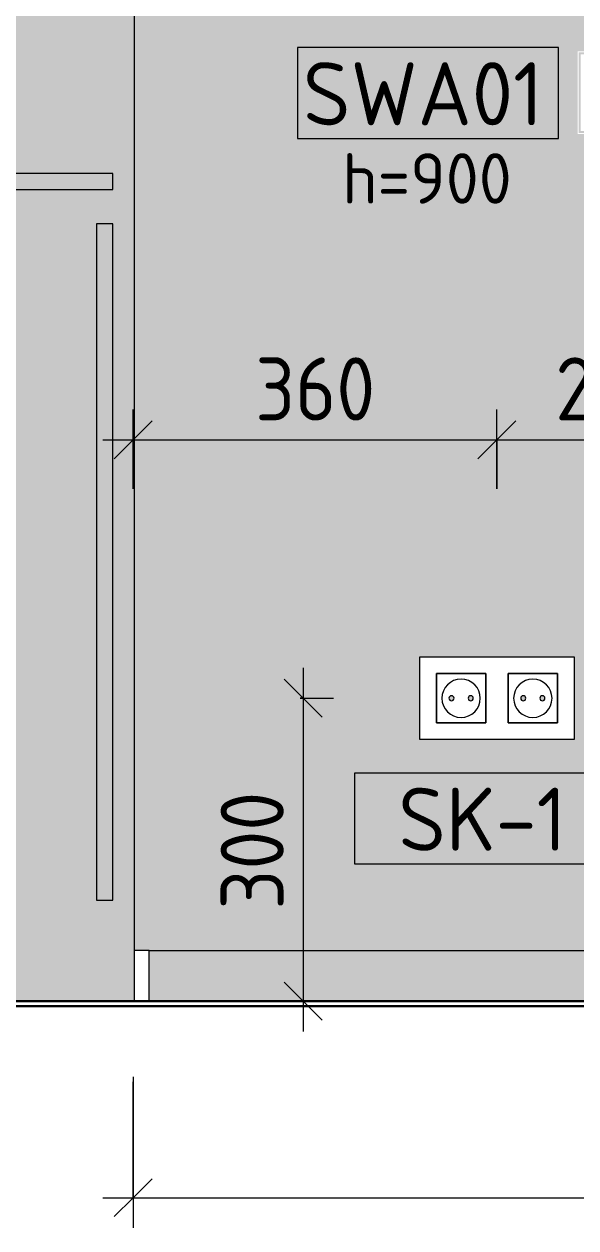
# Model space of a CAD drawing. Header units: millimetres. Extents: x 10406 to 76706, y -2377 to 12445.
# Drawn here: x 69408 to 69955, y 8175 to 9368 of the extents above; entities that cross this region are included whole.
import ezdxf

# ---------------------------------------------------------------- set-up
doc = ezdxf.new("R2010")
doc.units = ezdxf.units.MM
for name, color, linetype, lineweight in [('A-ANNO-DIMS', 7, 'Continuous', 9), ('A-ANNO-DIMS-25', 7, 'Continuous', 9), ('A-GENM', 7, 'Continuous', 9), ('A-WALL-PATT', 7, 'Continuous', 9), ('E-ELEC-EQPM', 7, 'Continuous', 9), ('E-ELEC-FIXT-IDEN', 7, 'Continuous', 9), ('I-WALL', 7, 'Continuous', 9), ('Знаки', 7, 'Continuous', 9), ('Знаки-1', 7, 'Continuous', 18), ('Электрические приборы', 7, 'Continuous', 9)]:
    doc.layers.add(name, color=color, linetype=linetype, lineweight=lineweight)
doc.layers.add('A-FLOR-FNSH-2', color=7, linetype='Continuous', lineweight=30, true_color=0x3c3c3c)
doc.layers.add('Розетки', color=7, linetype='Continuous', lineweight=9, true_color=0xff1e23)
doc.styles.add('GOST Common_1', font='GOST_Common.ttf', dxfattribs={"height": 50})
doc.styles.add('GOST Common_3', font='GOST_Common.ttf', dxfattribs={"height": 62.5})
doc.styles.add('ISOCPEUR_2', font='isocpeur.ttf', dxfattribs={"width": 0.9, "height": 62.5})
doc.dimstyles.new('ISO-2_5_0_9К_БОЛЬШОЙ_1', dxfattribs={"dimscale": 304.8, "dimtxt": 62.248823, "dimasz": 0.123031, "dimexe": 0.098425, "dimexo": 0.246063, "dimgap": 0, "dimtad": 1, "dimdec": 0, "dimrnd": 10, "dimzin": 0, "dimdsep": 46, "dimtxsty": 'ISOCPEUR_2', "dimblk1": 'OBLIQUE', "dimblk2": 'OBLIQUE', "dimsah": 1, "dimcen": 0.09, "dimdle": 0.098425, "dimazin": 0, "dimtfac": 1, "dimtdec": 4, "dimtix": 1, "dimtmove": 0, "dimatfit": 3, "dimfxl": 1, "dimtvp": 1, "dimtolj": 1, "dimtzin": 0, "dimarcsym": 2})

# ---------------------------------------------------------------- blocks, each defined once
blk = doc.blocks.new('Плинтус - Плинтус темный _ст_школа_-32861806-Развертка 3_02-4')
at = {"layer": 'A-GENM'}
h = blk.add_hatch(color=256, dxfattribs=at)
h.paths.add_polyline_path([(5600, 8400), (5600, 8450), (5509, 8450), (5509, 8400), (5562.6, 8400)])
h.paths.add_polyline_path([(7263.9, 8400), (7263.9, 8450), (7200, 8450), (7200, 8400), (7263.5, 8400)])
h.paths.add_polyline_path([(970, 8400), (970, 8450), (536, 8450), (536, 8400), (574.5, 8400)])
for p, q in [((536, 8450), (970, 8450)), ((970, 8400), (574.5, 8400))]:
    blk.add_line(p, q, dxfattribs=at)
blk = doc.blocks.new('Плинтус - Плинтус темный _ст_школа_-32862329-Развертка 3_02-4')
at = {"layer": 'A-GENM'}
for p, q in [((536, 8450), (521, 8450)), ((536, 8400), (536, 8450))]:
    blk.add_line(p, q, dxfattribs=at)
blk = doc.blocks.new('Роз - p220-25282436-Развертка 3_02-4')
at = {"layer": 'Розетки'}
for p, q in [((820.2, 8724.5), (869.2, 8724.5)), ((820.2, 8675.5), (820.2, 8724.5)), ((869.2, 8724.5), (869.2, 8675.5)), ((869.2, 8675.5), (820.2, 8675.5))]:
    blk.add_line(p, q, dxfattribs=at)
for centre, radius, start, end in [((844.7, 8700), 19, 0, 180), ((844.7, 8700), 19, 180, 360), ((835.2, 8700), 2.5, 0, 180), ((835.2, 8700), 2.5, 180, 0), ((854.2, 8700), 2.5, 0, 180), ((854.2, 8700), 2.5, 180, 0)]:
    blk.add_arc(centre, radius, start, end, dxfattribs=at)
blk = doc.blocks.new('Рамки - Рамка х2-25282439-Развертка 3_02-4')
at = {"layer": 'E-ELEC-EQPM'}
for p, q in [((803.7, 8741), (956.7, 8741)), ((803.7, 8659), (803.7, 8741)), ((956.7, 8741), (956.7, 8659)), ((820.2, 8724.5), (820.2, 8675.5)), ((869.2, 8724.5), (820.2, 8724.5)), ((869.2, 8675.5), (869.2, 8724.5)), ((891.2, 8724.5), (891.2, 8675.5)), ((940.2, 8724.5), (891.2, 8724.5)), ((940.2, 8675.5), (940.2, 8724.5)), ((820.2, 8675.5), (869.2, 8675.5)), ((891.2, 8675.5), (940.2, 8675.5)), ((956.7, 8659), (803.7, 8659))]:
    blk.add_line(p, q, dxfattribs=at)
blk = doc.blocks.new('Зашивка радиатора_ с перфорацией М5 - Зашивка радиатора_ с перфорацией М5-30945411-Развертка 3_02-4')
at = {"layer": 'Знаки'}
h = blk.add_hatch(color=256, dxfattribs=at)
h.paths.add_polyline_path([(99.4, 9204), (100, 9204), (100, 9220), (99.4, 9220)])
h.paths.add_polyline_path([(140, 9204), (499.9, 9204), (499.9, 9220), (140, 9220)])
blk.add_hatch(color=256, dxfattribs=at).paths.add_polyline_path([(483.9, 8500), (499.9, 8500), (499.9, 9170), (483.9, 9170), (483.9, 8516.1)])
at = {"layer": 'Знаки-1'}
for p, q in [((499.9, 9220), (99.4, 9220)), ((499.9, 9204), (499.9, 9220)), ((99.4, 9204), (499.9, 9204)), ((499.9, 9170), (483.9, 9170)), ((483.9, 9170), (483.9, 8500)), ((499.9, 8500), (499.9, 9170)), ((483.9, 8500), (499.9, 8500))]:
    blk.add_line(p, q, dxfattribs=at)
blk = doc.blocks.new('DIMBLOCK78-Развертка 3_02-4')
at = {"layer": 'A-ANNO-DIMS-25'}
for p, q in [((69516.4, 8325), (69516.4, 8175.2)), ((69516.4, 8205.2), (69516.4, 8319.9)), ((76276.4, 8325), (76276.4, 8175.2)), ((76276.4, 8205.2), (76276.4, 8319.9)), ((69486.4, 8205.2), (76276.4, 8205.2))]:
    blk.add_line(p, q, dxfattribs=at)
at = {"layer": 'A-ANNO-DIMS-25', "lineweight": 20}
for p, q in [((69516.4, 8205.2), (69535.2, 8224)), ((76276.4, 8205.2), (76295.2, 8224)), ((69516.4, 8205.2), (69497.7, 8186.5)), ((76276.4, 8205.2), (76257.7, 8186.5))]:
    blk.add_line(p, q, dxfattribs=at)
at = {"layer": 'A-ANNO-DIMS-25', "color": 0, "insert": (72817.4, 8286.9), "char_height": 62.5, "width": 189.619, "attachment_point": 1, "line_spacing_factor": 1.149209, "style": 'ISOCPEUR_2'}
blk.add_mtext('6760', dxfattribs=at)
blk = doc.blocks.new('_Oblique')
at = {"color": 0, "linetype": 'ByBlock', "lineweight": -2}
blk.add_line((-0.5, -0.5), (0.5, 0.5), dxfattribs=at)
blk = doc.blocks.new('М_силовых электроприборов_РАЗВЕРТКИ - Типоразмер_примечание-27444908-Развертка 3_02-4')
at = {"layer": 'E-ELEC-FIXT-IDEN'}
for p, q in [((997.5, 8625.9), (739.2, 8625.9)), ((739.2, 8625.9), (739.2, 8535.9)), ((997.5, 8535.9), (997.5, 8625.9)), ((739.2, 8535.9), (997.5, 8535.9))]:
    blk.add_line(p, q, dxfattribs=at)
blk = doc.blocks.new('DIMBLOCK83-Развертка 3_02-4')
at = {"layer": 'A-ANNO-DIMS-25'}
for p, q in [((69516.4, 8907.5), (69516.4, 8986)), ((69876.6, 8907.5), (69876.6, 8986)), ((69486.4, 8956), (69876.6, 8956)), ((69516.4, 8956), (69516.4, 8907.5)), ((69876.6, 8956), (69876.6, 8907.5))]:
    blk.add_line(p, q, dxfattribs=at)
at = {"layer": 'A-ANNO-DIMS-25', "lineweight": 20}
for p, q in [((69516.4, 8956), (69535.2, 8974.8)), ((69876.6, 8956), (69895.3, 8974.8)), ((69516.4, 8956), (69497.7, 8937.3)), ((69876.6, 8956), (69857.8, 8937.3))]:
    blk.add_line(p, q, dxfattribs=at)
at = {"layer": 'A-ANNO-DIMS-25', "color": 0, "insert": (69637.2, 9037.7), "char_height": 62.5, "width": 142.215, "attachment_point": 1, "line_spacing_factor": 1.149209, "style": 'ISOCPEUR_2'}
blk.add_mtext('360', dxfattribs=at)
blk = doc.blocks.new('DIMBLOCK84-Развертка 3_02-4')
at = {"layer": 'A-ANNO-DIMS-25'}
for p, q in [((69876.6, 8907.5), (69876.6, 8986)), ((70116.6, 8907.5), (70116.6, 8986)), ((69876.6, 8956), (70116.6, 8956)), ((69876.6, 8956), (69876.6, 8907.5)), ((70116.6, 8956), (70116.6, 8907.5))]:
    blk.add_line(p, q, dxfattribs=at)
at = {"layer": 'A-ANNO-DIMS-25', "lineweight": 20}
for p, q in [((69876.6, 8956), (69895.3, 8974.8)), ((70116.6, 8956), (70135.3, 8974.8)), ((69876.6, 8956), (69857.8, 8937.3)), ((70116.6, 8956), (70097.8, 8937.3))]:
    blk.add_line(p, q, dxfattribs=at)
at = {"layer": 'A-ANNO-DIMS-25', "color": 0, "insert": (69934.3, 9037.7), "char_height": 62.5, "width": 149.397, "attachment_point": 1, "line_spacing_factor": 1.149209, "style": 'ISOCPEUR_2'}
blk.add_mtext('240', dxfattribs=at)
blk = doc.blocks.new('DIMBLOCK86-Развертка 3_02-4')
at = {"layer": 'A-ANNO-DIMS-25', "lineweight": 20}
for p, q in [((69684.7, 8700), (69665.9, 8718.8)), ((69684.7, 8700), (69703.4, 8681.2)), ((69684.7, 8400), (69665.9, 8418.7)), ((69684.7, 8400), (69703.4, 8381.2))]:
    blk.add_line(p, q, dxfattribs=at)
at = {"layer": 'A-ANNO-DIMS-25'}
for p, q in [((69684.7, 8730), (69684.7, 8370)), ((69681.6, 8700), (69714.7, 8700)), ((69684.7, 8700), (69681.6, 8700)), ((69636.2, 8400), (69714.7, 8400)), ((69684.7, 8400), (69636.2, 8400))]:
    blk.add_line(p, q, dxfattribs=at)
at = {"layer": 'A-ANNO-DIMS-25', "color": 0, "insert": (69603, 8490.7), "char_height": 62.5, "width": 142.215, "attachment_point": 1, "rotation": 90, "line_spacing_factor": 1.149209, "style": 'ISOCPEUR_2'}
blk.add_mtext('300', dxfattribs=at)
blk = doc.blocks.new('DIMBLOCK97-Развертка 3_02-4')
at = {"layer": 'A-ANNO-DIMS-25'}
for p, q in [((69023.6, 11830), (69023.6, 8370)), ((69441.4, 11800), (68993.6, 11800)), ((69023.6, 11800), (69441.4, 11800)), ((69061.4, 8400), (68993.6, 8400)), ((69023.6, 8400), (69021.4, 8400))]:
    blk.add_line(p, q, dxfattribs=at)
at = {"layer": 'A-ANNO-DIMS-25', "lineweight": 20}
for p, q in [((69023.6, 11800), (69004.8, 11818.8)), ((69023.6, 11800), (69042.3, 11781.2)), ((69023.6, 8400), (69004.8, 8418.7)), ((69023.6, 8400), (69042.3, 8381.2))]:
    blk.add_line(p, q, dxfattribs=at)
at = {"layer": 'A-ANNO-DIMS-25', "color": 0, "insert": (68941.9, 10018), "char_height": 62.5, "width": 196.802, "attachment_point": 1, "rotation": 90, "line_spacing_factor": 1.149209, "style": 'ISOCPEUR_2'}
blk.add_mtext('3400', dxfattribs=at)

msp = doc.modelspace()

# ---------------------------------------------------------------- hatches: boundary and pattern name
at = {"layer": 'A-WALL-PATT'}
msp.add_hatch(color=256, dxfattribs=at).paths.add_polyline_path([(69516.4, 8400), (69517.4, 8400), (69517.4, 12270), (69516.4, 12270), (69516.4, 8455.5)])
h = msp.add_hatch(color=256, dxfattribs=at)
h.paths.add_polyline_path([(76275.3, 8400), (76275.4, 8400), (76275.4, 11800), (69517.4, 11800), (69517.4, 8450), (69966.4, 8450), (69966.4, 9259), (69956.4, 9259), (69956.4, 9341), (69966.4, 9341), (69966.4, 9820), (70461.4, 9820), (70461.4, 10510), (74511.4, 10510), (74511.4, 9160), (70466.4, 9160), (70466.4, 8450), (74596.4, 8450), (74596.4, 10395), (76196.4, 10395), (76196.4, 8450), (76275.3, 8450)])
h.paths.add_polyline_path([(69953.1, 8659), (69800.1, 8659), (69800.1, 8741), (69953.1, 8741), (69953.1, 8675.5)])
h.paths.add_polyline_path([(69831.6, 8697.5), (69832.8, 8697.8), (69833.7, 8698.7), (69834.1, 8700), (69833.7, 8701.2), (69832.8, 8702.2), (69831.6, 8702.5), (69830.3, 8702.2), (69829.4, 8701.2), (69829.1, 8700), (69829.4, 8698.7), (69830.3, 8697.8), (69830.9, 8697.6)])
h.paths.add_polyline_path([(69902.6, 8697.5), (69903.8, 8697.8), (69904.7, 8698.7), (69905.1, 8700), (69904.7, 8701.2), (69903.8, 8702.2), (69902.6, 8702.5), (69901.3, 8702.2), (69900.4, 8701.2), (69900.1, 8700), (69900.4, 8698.7), (69901.3, 8697.8), (69901.9, 8697.6)])
h.paths.add_polyline_path([(69921.6, 8697.5), (69922.8, 8697.8), (69923.7, 8698.7), (69924.1, 8700), (69923.7, 8701.2), (69922.8, 8702.2), (69921.6, 8702.5), (69920.3, 8702.2), (69919.4, 8701.2), (69919.1, 8700), (69919.4, 8698.7), (69920.3, 8697.8), (69920.9, 8697.6)])
h.paths.add_polyline_path([(69850.6, 8697.5), (69851.8, 8697.8), (69852.7, 8698.7), (69853.1, 8700), (69852.7, 8701.2), (69851.8, 8702.2), (69850.6, 8702.5), (69849.3, 8702.2), (69848.4, 8701.2), (69848.1, 8700), (69848.4, 8698.7), (69849.3, 8697.8), (69849.9, 8697.6)])
h.paths.add_polyline_path([(69957.4, 9260), (69966.4, 9260), (69966.4, 9262), (69959.4, 9262), (69959.4, 9338), (69966.4, 9338), (69966.4, 9340), (69957.4, 9340), (69957.4, 9262)])
h.paths.add_polyline_path([(73272.2, 10559), (73255.7, 10559), (73255.7, 10641), (73337.7, 10641), (73337.7, 10559), (73321.2, 10559)])
h.paths.add_polyline_path([(73306.2, 10597.5), (73307.5, 10597.8), (73308.4, 10598.7), (73308.7, 10600), (73308.4, 10601.2), (73307.5, 10602.2), (73306.2, 10602.5), (73305, 10602.2), (73304, 10601.2), (73303.7, 10600), (73304, 10598.7), (73305, 10597.8), (73305.6, 10597.6)])
h.paths.add_polyline_path([(73287.2, 10597.5), (73288.5, 10597.8), (73289.4, 10598.7), (73289.7, 10600), (73289.4, 10601.2), (73288.5, 10602.2), (73287.2, 10602.5), (73286, 10602.2), (73285, 10601.2), (73284.7, 10600), (73285, 10598.7), (73286, 10597.8), (73286.6, 10597.6)])
h.paths.add_polyline_path([(72636.4, 10700), (72336.4, 10700), (72336.4, 10900), (72636.4, 10900)])
h = msp.add_hatch(color=256, dxfattribs=at)
h.paths.add_polyline_path([(69137.4, 8400), (69516.4, 8400), (69516.4, 11690), (69137.4, 11690), (69137.4, 9220), (69496.3, 9220), (69496.3, 9204), (69137.4, 9204), (69137.4, 8516.1)])
h.paths.add_polyline_path([(69496.3, 8500), (69480.3, 8500), (69480.3, 9170), (69496.3, 9170), (69496.3, 8516.1)])
h.paths.add_polyline_path([(69396.1, 8530), (69378.1, 8530), (69378.1, 8547.5), (69332.1, 8547.5), (69332.1, 8530), (69314.1, 8530), (69314.1, 8547.5), (69250.1, 8547.5), (69250.1, 8530), (69232.1, 8530), (69232.1, 9030), (69250.1, 9030), (69250.1, 9012.5), (69314.1, 9012.5), (69314.1, 9030), (69332.1, 9030), (69332.1, 9012.5), (69378.1, 9012.5), (69378.1, 9030), (69396.1, 9030), (69396.1, 8546.3)])
h.paths.add_polyline_path([(69250.1, 8562.5), (69314.1, 8562.5), (69314.1, 8997.5), (69250.1, 8997.5), (69250.1, 8576.6)])
h.paths.add_polyline_path([(69332.1, 8562.5), (69378.1, 8562.5), (69378.1, 8997.5), (69332.1, 8997.5), (69332.1, 8576.6)])

# ---------------------------------------------------------------- linework, layer by layer
at = {"layer": 'A-FLOR-FNSH-2'}
for p, q in [((76676.4, 8400), (69136.4, 8400)), ((76696.8, 8395), (69096.4, 8395))]:
    msp.add_line(p, q, dxfattribs=at)
at = {"layer": 'I-WALL'}
msp.add_line((69517.4, 12270), (69517.4, 8400), dxfattribs=at)

# ---------------------------------------------------------------- block references
at = {"layer": 'A-GENM'}
for name in ['Плинтус - Плинтус темный _ст_школа_-32862329-Развертка 3_02-4', 'Плинтус - Плинтус темный _ст_школа_-32861806-Развертка 3_02-4']:
    msp.add_blockref(name, (68996.4, 0), dxfattribs=at)
at = {"layer": 'E-ELEC-EQPM'}
msp.add_blockref('Рамки - Рамка х2-25282439-Развертка 3_02-4', (68996.4, 0), dxfattribs=at)
at = {"layer": 'E-ELEC-FIXT-IDEN'}
for p in [(68940, 718.8), (68996.4, 0)]:
    msp.add_blockref('М_силовых электроприборов_РАЗВЕРТКИ - Типоразмер_примечание-27444908-Развертка 3_02-4', p, dxfattribs=at)
at = {"layer": 'Знаки'}
msp.add_blockref('Зашивка радиатора_ с перфорацией М5 - Зашивка радиатора_ с перфорацией М5-30945411-Развертка 3_02-4', (68996.4, 0), dxfattribs=at)
at = {"layer": 'Электрические приборы'}
for p in [(68996.4, 0), (69067.4, 0)]:
    msp.add_blockref('Роз - p220-25282436-Развертка 3_02-4', p, dxfattribs=at)

# ---------------------------------------------------------------- texts
at = {"layer": 'E-ELEC-FIXT-IDEN', "attachment_point": 1}
for s, insert, char_height, width, style in [('SWA01', (69684.5, 9330.2), 62.5, 304.641, 'GOST Common_3'), ('h=900', (69723.2, 9240), 50, 220.464, 'GOST Common_1'), ('SK-1', (69778.9, 8611.4), 62.5, 212.447, 'GOST Common_3')]:
    msp.add_mtext(s, dxfattribs=dict(at, insert=insert, char_height=char_height, width=width, style=style))

# ---------------------------------------------------------------- dimensions: what is measured, and where the dimension line sits
at = {"layer": 'A-ANNO-DIMS'}
for base, p1, p2, override, picture, middle in [((69023.6, 8400), (69516.4, 11800), (69136.4, 8400), {"dimpost": '<>', "dimfxl": 3421.16939}, 'DIMBLOCK97-Развертка 3_02-4', (68992.3, 10100)), ((69684.7, 8400), (69756.6, 8700), (69711.2, 8400), {"dimpost": '<>', "dimfxl": 303.413697}, 'DIMBLOCK86-Развертка 3_02-4', (69653.4, 8550))]:
    dim = msp.add_linear_dim(base=base, p1=p1, p2=p2, angle=90, dimstyle='ISO-2_5_0_9К_БОЛЬШОЙ_1', override=override, dxfattribs=at)
    dim.commit()
    dim.dimension.update_dxf_attribs({"geometry": picture, "text_midpoint": middle})
for base, p1, p2, override, picture, middle in [((69876.6, 8956), (69516.4, 8982.5), (69876.6, 8982.5), {"dimpost": '<>', "dimfxl": 360.155378}, 'DIMBLOCK83-Развертка 3_02-4', (69696.5, 8987.3)), ((70116.6, 8956), (69876.6, 8982.5), (70116.6, 8982.5), {"dimpost": '<>', "dimfxl": 240}, 'DIMBLOCK84-Развертка 3_02-4', (69996.6, 8987.3)), ((76276.4, 8205.2), (69516.4, 8400), (76276.4, 8400), {"dimpost": '<>', "dimfxl": 6760.000005}, 'DIMBLOCK78-Развертка 3_02-4', (72896.4, 8236.5))]:
    dim = msp.add_linear_dim(base=base, p1=p1, p2=p2, dimstyle='ISO-2_5_0_9К_БОЛЬШОЙ_1', override=override, dxfattribs=at)
    dim.commit()
    dim.dimension.update_dxf_attribs({"geometry": picture, "text_midpoint": middle})

doc.saveas('drawing.dxf')
